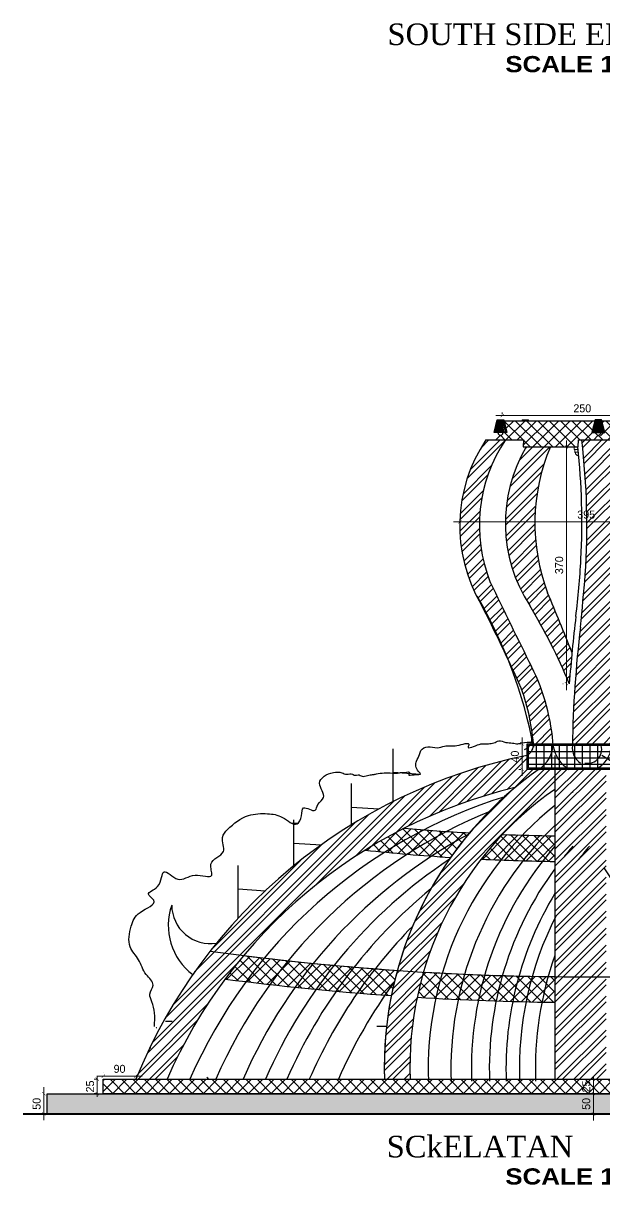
# Model space of a CAD drawing. Header units: inches. Extents: x -291016 to -124071, y 25078 to 137196.
# Drawn here: x -207333 to -206424, y 39967 to 41781 of the extents above; entities that cross this region are included whole.
import ezdxf

# ---------------------------------------------------------------- set-up
doc = ezdxf.new("R2010")
doc.units = ezdxf.units.IN
doc.header["$MEASUREMENT"] = 0
doc.layers.add('DIMANTION', color=8, linetype='Continuous', lineweight=9)
doc.layers.add('text', color=7, linetype='Continuous', lineweight=35)
doc.layers.add('Interior - Lamp', color=7, linetype='Continuous')
doc.layers.add('Interior - Lamp_Pen_No__77', color=7, linetype='Continuous', lineweight=20, true_color=0xffeb28)
doc.styles.add('STYLE1', font='arial.ttf', dxfattribs={"height": 0.3})
doc.dimstyles.new('50PEA1', dxfattribs={"dimscale": 0, "dimtxt": 12.5, "dimasz": 5, "dimexe": 5, "dimexo": 10, "dimgap": 5, "dimtad": 1, "dimdec": 0, "dimdsep": 46, "dimtxsty": 'Standard', "dimblk1": 'ARCHTICK', "dimblk2": 'ARCHTICK', "dimsah": 1, "dimcen": 2.5, "dimdle": 10, "dimclrd": 8, "dimclre": 8, "dimclrt": 7, "dimadec": 0, "dimazin": 0, "dimtfac": 1, "dimtdec": 0, "dimtix": 1, "dimtmove": 2, "dimatfit": 3, "dimldrblk": 'ARCHTICK', "dimfxl": 1, "dimtolj": 1, "dimtzin": 0, "dimlwd": 13, "dimlwe": 13, "dimarcsym": 0})
doc.dimstyles.get("Standard").update_dxf_attribs({"dimtxt": 0.18, "dimasz": 0.18, "dimexe": 0.18, "dimexo": 0.0625, "dimgap": 0.09, "dimtad": 0, "dimtih": 1, "dimtoh": 1, "dimdec": 4, "dimzin": 0, "dimdsep": 46, "dimtxsty": 'Standard', "dimcen": 0.09, "dimadec": 0, "dimazin": 0, "dimtfac": 1, "dimtdec": 4, "dimtofl": 0, "dimtmove": 0, "dimatfit": 3, "dimfxl": 1, "dimtolj": 1, "dimtzin": 0, "dimarcsym": 0})
pattern_1 = [(45, (-212619.453, -938.161), (-8.8388348, 8.8388348), []), (135, (-212619.453, -938.161), (-8.8388348, -8.8388348), [])]
pattern_2 = [(45, (-212619.453, -938.161), (-13.258252, 13.258252), []), (45, (-212610.614, -938.161), (-13.258252, 13.258252), [])]

# ---------------------------------------------------------------- blocks, each defined once
blk = doc.blocks.new('Section Elem_145')
at = {"layer": 'Interior - Lamp_Pen_No__77', "linetype": 'Continuous'}
for p, q in [((9048, 10442), (9098, 10642)), ((9052, 10442), (9100, 10642)), ((9062, 10442), (9105, 10642)), ((9077, 10442), (9112, 10642)), ((9077, 10442), (9113, 10642)), ((9093, 10442), (9121, 10642)), ((9098, 10642), (9100, 10642)), ((9098, 10442), (9123, 10642)), ((9100, 10642), (9105, 10642)), ((9105, 10642), (9112, 10642)), ((9112, 10642), (9113, 10642)), ((9113, 10642), (9121, 10642)), ((9114, 10442), (9131, 10642)), ((9121, 10642), (9123, 10642)), ((9122, 10442), (9135, 10642)), ((9123, 10642), (9131, 10642)), ((9131, 10642), (9135, 10642)), ((9135, 10642), (9142, 10642)), ((9136, 10442), (9142, 10642)), ((9142, 10642), (9148, 10642)), ((9148, 10642), (9154, 10642)), ((9148, 10442), (9148, 10642)), ((9154, 10642), (9161, 10642)), ((9160, 10442), (9154, 10642)), ((9161, 10642), (9165, 10642)), ((9174, 10442), (9161, 10642)), ((9165, 10642), (9173, 10642)), ((9183, 10442), (9165, 10642)), ((9173, 10642), (9176, 10642)), ((9198, 10442), (9173, 10642)), ((9176, 10642), (9184, 10642)), ((9203, 10442), (9176, 10642)), ((9184, 10642), (9184, 10642)), ((9184, 10642), (9191, 10642)), ((9219, 10442), (9184, 10642)), ((9220, 10442), (9184, 10642)), ((9191, 10642), (9196, 10642)), ((9235, 10442), (9191, 10642)), ((9196, 10642), (9198, 10642)), ((9245, 10442), (9196, 10642)), ((9248, 10442), (9198, 10642)), ((9048, 10442), (9052, 10442)), ((9052, 10442), (9062, 10442)), ((9062, 10442), (9077, 10442)), ((9077, 10442), (9077, 10442)), ((9077, 10442), (9093, 10442)), ((9078, 10326), (9143, 10396)), ((9093, 10442), (9098, 10442)), ((9098, 10442), (9114, 10442)), ((9110, 10432), (9108, 10442)), ((9114, 10422), (9110, 10432)), ((9114, 10442), (9122, 10442)), ((9120, 10414), (9114, 10422)), ((9128, 10407), (9120, 10414)), ((9122, 10442), (9136, 10442)), ((9138, 10403), (9128, 10407)), ((9136, 10442), (9148, 10442)), ((9143, 10403), (9138, 10403)), ((9143, 10396), (9143, 10403)), ((9143, 10396), (9143, 10396)), ((9143, 10396), (9144, 10396)), ((9144, 10396), (9145, 10396)), ((9145, 10396), (9146, 10396)), ((9146, 10396), (9147, 10396)), ((9147, 10396), (9148, 10396)), ((9148, 10442), (9160, 10442)), ((9148, 10396), (9149, 10396)), ((9149, 10396), (9151, 10396)), ((9151, 10396), (9152, 10396)), ((9152, 10396), (9152, 10396)), ((9152, 10396), (9153, 10396)), ((9153, 10403), (9159, 10403)), ((9153, 10396), (9153, 10403)), ((9153, 10396), (9153, 10396)), ((9218, 10326), (9153, 10396)), ((9159, 10403), (9168, 10407)), ((9160, 10442), (9174, 10442)), ((9168, 10407), (9176, 10414)), ((9174, 10442), (9183, 10442)), ((9176, 10414), (9183, 10422)), ((9183, 10442), (9198, 10442)), ((9183, 10422), (9187, 10432)), ((9187, 10432), (9188, 10442)), ((9198, 10442), (9203, 10442)), ((9203, 10442), (9219, 10442)), ((9219, 10442), (9220, 10442)), ((9220, 10442), (9235, 10442)), ((9235, 10442), (9245, 10442)), ((9245, 10442), (9248, 10442)), ((9078, 10326), (9081, 10326)), ((9081, 10326), (9088, 10326)), ((9088, 10326), (9099, 10326)), ((9099, 10326), (9113, 10326)), ((9113, 10326), (9130, 10326)), ((9130, 10326), (9148, 10326)), ((9148, 10326), (9166, 10326)), ((9166, 10326), (9183, 10326)), ((9183, 10326), (9183, 10326))]:
    blk.add_line(p, q, dxfattribs=at)
blk = doc.blocks.new('Section Elem_146')
at = {"layer": 'Interior - Lamp_Pen_No__77', "linetype": 'Continuous'}
for p, q in [((9483, 10627), (9486, 10642)), ((9485, 10627), (9488, 10642)), ((9486, 10642), (9488, 10642)), ((9488, 10642), (9493, 10642)), ((9490, 10627), (9493, 10642)), ((9493, 10642), (9501, 10642)), ((9498, 10627), (9501, 10642)), ((9498, 10627), (9501, 10642)), ((9501, 10642), (9501, 10642)), ((9501, 10642), (9509, 10642)), ((9507, 10627), (9509, 10642)), ((9509, 10642), (9511, 10642)), ((9510, 10627), (9511, 10642)), ((9511, 10642), (9519, 10642)), ((9518, 10627), (9519, 10642)), ((9519, 10642), (9523, 10642)), ((9523, 10642), (9531, 10642)), ((9523, 10627), (9523, 10642)), ((9530, 10627), (9531, 10642)), ((9531, 10642), (9536, 10642)), ((9536, 10642), (9542, 10642)), ((9536, 10627), (9536, 10642)), ((9542, 10642), (9549, 10642)), ((9543, 10627), (9542, 10642)), ((9549, 10642), (9554, 10642)), ((9550, 10627), (9549, 10642)), ((9554, 10642), (9561, 10642)), ((9555, 10627), (9554, 10642)), ((9561, 10642), (9564, 10642)), ((9563, 10627), (9561, 10642)), ((9564, 10642), (9572, 10642)), ((9566, 10627), (9564, 10642)), ((9572, 10642), (9572, 10642)), ((9572, 10642), (9580, 10642)), ((9574, 10627), (9572, 10642)), ((9575, 10627), (9572, 10642)), ((9580, 10642), (9585, 10642)), ((9583, 10627), (9580, 10642)), ((9585, 10642), (9586, 10642)), ((9588, 10627), (9585, 10642)), ((9590, 10627), (9586, 10642))]:
    blk.add_line(p, q, dxfattribs=at)
blk = doc.blocks.new('Section Elem_147')
at = {"layer": 'Interior - Lamp_Pen_No__77', "linetype": 'Continuous'}
for p, q in [((10577, 10442), (10627, 10642)), ((10580, 10442), (10629, 10642)), ((10590, 10442), (10634, 10642)), ((10605, 10442), (10641, 10642)), ((10606, 10442), (10641, 10642)), ((10622, 10442), (10649, 10642)), ((10627, 10642), (10629, 10642)), ((10627, 10442), (10652, 10642)), ((10629, 10642), (10634, 10642)), ((10634, 10642), (10641, 10642)), ((10641, 10642), (10641, 10642)), ((10641, 10642), (10649, 10642)), ((10642, 10442), (10660, 10642)), ((10649, 10642), (10652, 10642)), ((10651, 10442), (10664, 10642)), ((10652, 10642), (10660, 10642)), ((10660, 10642), (10664, 10642)), ((10664, 10642), (10671, 10642)), ((10665, 10442), (10671, 10642)), ((10671, 10642), (10677, 10642)), ((10677, 10642), (10683, 10642)), ((10677, 10442), (10677, 10642)), ((10683, 10642), (10690, 10642)), ((10689, 10442), (10683, 10642)), ((10690, 10642), (10694, 10642)), ((10703, 10442), (10690, 10642)), ((10694, 10642), (10702, 10642)), ((10711, 10442), (10694, 10642)), ((10702, 10642), (10704, 10642)), ((10727, 10442), (10702, 10642)), ((10704, 10642), (10712, 10642)), ((10732, 10442), (10704, 10642)), ((10712, 10642), (10713, 10642)), ((10748, 10442), (10712, 10642)), ((10713, 10642), (10720, 10642)), ((10748, 10442), (10713, 10642)), ((10720, 10642), (10725, 10642)), ((10763, 10442), (10720, 10642)), ((10725, 10642), (10727, 10642)), ((10773, 10442), (10725, 10642)), ((10777, 10442), (10727, 10642)), ((10577, 10442), (10580, 10442)), ((10580, 10442), (10590, 10442)), ((10590, 10442), (10605, 10442)), ((10605, 10442), (10606, 10442)), ((10606, 10442), (10622, 10442)), ((10607, 10326), (10672, 10396)), ((10622, 10442), (10627, 10442)), ((10627, 10442), (10642, 10442)), ((10638, 10432), (10637, 10442)), ((10642, 10422), (10638, 10432)), ((10642, 10442), (10651, 10442)), ((10649, 10414), (10642, 10422)), ((10657, 10407), (10649, 10414)), ((10651, 10442), (10665, 10442)), ((10666, 10403), (10657, 10407)), ((10665, 10442), (10677, 10442)), ((10672, 10403), (10666, 10403)), ((10672, 10396), (10672, 10403)), ((10672, 10396), (10672, 10396)), ((10672, 10396), (10673, 10396)), ((10673, 10396), (10673, 10396)), ((10673, 10396), (10674, 10396)), ((10674, 10396), (10676, 10396)), ((10676, 10396), (10677, 10396)), ((10677, 10442), (10689, 10442)), ((10677, 10396), (10678, 10396)), ((10678, 10396), (10679, 10396)), ((10679, 10396), (10680, 10396)), ((10680, 10396), (10681, 10396)), ((10681, 10396), (10682, 10396)), ((10682, 10403), (10687, 10403)), ((10682, 10396), (10682, 10403)), ((10682, 10396), (10682, 10396)), ((10747, 10326), (10682, 10396)), ((10687, 10403), (10697, 10407)), ((10689, 10442), (10703, 10442)), ((10697, 10407), (10705, 10414)), ((10703, 10442), (10711, 10442)), ((10705, 10414), (10711, 10422)), ((10711, 10442), (10727, 10442)), ((10711, 10422), (10715, 10432)), ((10715, 10432), (10717, 10442)), ((10727, 10442), (10732, 10442)), ((10732, 10442), (10748, 10442)), ((10748, 10442), (10748, 10442)), ((10748, 10442), (10763, 10442)), ((10763, 10442), (10773, 10442)), ((10773, 10442), (10777, 10442)), ((10616, 10326), (10627, 10326)), ((10627, 10326), (10642, 10326)), ((10642, 10326), (10659, 10326)), ((10659, 10326), (10677, 10326)), ((10677, 10326), (10695, 10326)), ((10695, 10326), (10712, 10326)), ((10712, 10326), (10726, 10326)), ((10726, 10326), (10737, 10326)), ((10737, 10326), (10744, 10326)), ((10744, 10326), (10745, 10326))]:
    blk.add_line(p, q, dxfattribs=at)
blk = doc.blocks.new('Section Elem_150')
at = {"layer": 'Interior - Lamp_Pen_No__77', "linetype": 'Continuous'}
for p, q in [((10298, 10219), (10298, 10178)), ((10298, 10178), (10301, 10178)), ((10301, 10178), (10310, 10178)), ((10308, 10178), (10308, 10138)), ((10310, 10178), (10324, 10178)), ((10324, 10178), (10342, 10178)), ((10342, 10178), (10359, 10178)), ((10308, 10138), (10311, 10138)), ((10310, 10133), (10310, 10138)), ((10310, 10133), (10310, 10133)), ((10310, 10133), (10310, 10133)), ((10310, 10133), (10311, 10133)), ((10311, 10138), (10319, 10138)), ((10311, 10133), (10311, 10133)), ((10311, 10133), (10312, 10133)), ((10312, 10133), (10313, 10133)), ((10313, 10133), (10314, 10133)), ((10314, 10133), (10315, 10133)), ((10315, 10133), (10316, 10133)), ((10316, 10133), (10317, 10133)), ((10317, 10133), (10318, 10133)), ((10318, 10133), (10318, 10133)), ((10318, 10133), (10319, 10133)), ((10319, 10138), (10332, 10138)), ((10319, 10133), (10319, 10133)), ((10319, 10133), (10320, 10133)), ((10320, 10133), (10320, 10138)), ((10320, 10133), (10320, 10133)), ((10322, 10131), (10321, 10125)), ((10321, 10125), (10322, 10118)), ((10323, 10138), (10322, 10131)), ((10322, 10118), (10323, 10111)), ((10323, 10111), (10327, 10105)), ((10327, 10105), (10331, 10099)), ((10331, 10099), (10344, 10086)), ((10332, 10138), (10349, 10138)), ((10344, 10086), (10358, 10077)), ((10349, 10138), (10363, 10138)), ((10358, 10077), (10370, 10073))]:
    blk.add_line(p, q, dxfattribs=at)
blk = doc.blocks.new('_ArchTick')
at = {"color": 0, "const_width": 0.15}
blk.add_lwpolyline([(-0.5, -0.5), (0.5, 0.5)], dxfattribs=at)
blk = doc.blocks.new('*D623')
at = {"color": 8, "lineweight": 13, "transparency": 16777216}
for p, q in [((-206323.8, 41168.1), (-206594.1, 41168.1)), ((-206584.1, 41170.1), (-206584.1, 41173.1)), ((-206333.8, 41170), (-206333.8, 41173.1))]:
    blk.add_line(p, q, dxfattribs=at)
at = {"layer": 'Defpoints', "color": 0, "transparency": 16777216}
for p in [(-206584.1, 41168.1), (-206584.1, 41160.1), (-206333.8, 41160)]:
    blk.add_point(p, dxfattribs=at)
at = {"color": 8, "lineweight": 13, "transparency": 16777216, "xscale": 5, "yscale": 5, "zscale": 5, "rotation": 180}
blk.add_blockref('_ArchTick', (-206584.1, 41168.1), dxfattribs=at)
at = {"color": 8, "lineweight": 13, "transparency": 16777216, "xscale": 5, "yscale": 5, "zscale": 5}
blk.add_blockref('_ArchTick', (-206333.8, 41168.1), dxfattribs=at)
at = {"color": 7, "transparency": 16777216, "insert": (-206458.9, 41179.3), "char_height": 12.5, "attachment_point": 5}
blk.add_mtext('\\A1;250', dxfattribs=at)
blk = doc.blocks.new('*D406')
at = {"color": 8, "lineweight": 13, "transparency": 16777216}
for p, q in [((-206245.5, 41002), (-206660.2, 41002)), ((-206650.2, 40996.8), (-206650.2, 40997)), ((-206255.5, 40996.8), (-206255.5, 40997))]:
    blk.add_line(p, q, dxfattribs=at)
at = {"layer": 'Defpoints', "color": 0, "transparency": 16777216}
for p in [(-206650.2, 41006.8), (-206255.5, 41006.8), (-206650.2, 41002)]:
    blk.add_point(p, dxfattribs=at)
at = {"color": 8, "lineweight": 13, "transparency": 16777216, "xscale": 5, "yscale": 5, "zscale": 5, "rotation": 180}
blk.add_blockref('_ArchTick', (-206650.2, 41002), dxfattribs=at)
at = {"color": 8, "lineweight": 13, "transparency": 16777216, "xscale": 5, "yscale": 5, "zscale": 5}
blk.add_blockref('_ArchTick', (-206255.5, 41002), dxfattribs=at)
at = {"color": 7, "transparency": 16777216, "insert": (-206452.8, 41013.3), "char_height": 12.5, "attachment_point": 5}
blk.add_mtext('\\A1;395', dxfattribs=at)
blk = doc.blocks.new('*D407')
at = {"color": 8, "lineweight": 13, "transparency": 16777216}
for p, q in [((-206483.8, 41129.2), (-206483.8, 40739.3)), ((-206475.5, 41119.2), (-206478.8, 41119.2)), ((-206489.2, 40749.3), (-206488.8, 40749.3))]:
    blk.add_line(p, q, dxfattribs=at)
at = {"layer": 'Defpoints', "color": 0, "transparency": 16777216}
for p in [(-206485.5, 41119.2), (-206483.8, 40749.3), (-206479.2, 40749.3)]:
    blk.add_point(p, dxfattribs=at)
at = {"color": 8, "lineweight": 13, "transparency": 16777216, "xscale": 5, "yscale": 5, "zscale": 5}
for p, rotation in [((-206483.8, 41119.2), 90), ((-206483.8, 40749.3), 270)]:
    blk.add_blockref('_ArchTick', p, dxfattribs=dict(at, rotation=rotation))
at = {"color": 7, "transparency": 16777216, "insert": (-206495, 40934.3), "char_height": 12.5, "attachment_point": 5, "rotation": 90}
blk.add_mtext('\\A1;370', dxfattribs=at)
blk = doc.blocks.new('*D627')
at = {"color": 8, "lineweight": 13, "transparency": 16777216}
for p, q in [((-207300.3, 40067.3), (-207300.3, 40118.9)), ((-207305.3, 40108.9), (-207305.3, 40108.9)), ((-207305.3, 40077.3), (-207305.3, 40077.3))]:
    blk.add_line(p, q, dxfattribs=at)
at = {"layer": 'Defpoints', "color": 0, "transparency": 16777216}
for p in [(-207300.3, 40108.9), (-207295.3, 40108.9), (-207295.3, 40077.3)]:
    blk.add_point(p, dxfattribs=at)
at = {"color": 8, "lineweight": 13, "transparency": 16777216, "xscale": 5, "yscale": 5, "zscale": 5}
for p, rotation in [((-207300.3, 40108.9), 90), ((-207300.3, 40077.3), 270)]:
    blk.add_blockref('_ArchTick', p, dxfattribs=dict(at, rotation=rotation))
at = {"color": 7, "transparency": 16777216, "insert": (-207311.5, 40093.1), "char_height": 12.5, "attachment_point": 5, "rotation": 90}
blk.add_mtext('\\A1;50', dxfattribs=at)
blk = doc.blocks.new('*D628')
at = {"color": 8, "lineweight": 13, "transparency": 16777216}
for p, q in [((-207216.8, 40131.4), (-207216.8, 40136.4)), ((-207217.4, 40131.4), (-207221.8, 40131.4)), ((-207216.8, 40108.9), (-207216.8, 40131.4)), ((-207217.4, 40108.9), (-207221.8, 40108.9)), ((-207216.8, 40108.9), (-207216.8, 40103.9))]:
    blk.add_line(p, q, dxfattribs=at)
at = {"layer": 'Defpoints', "color": 0, "transparency": 16777216}
for p in [(-207216.8, 40131.4), (-207207.4, 40131.4), (-207207.4, 40108.9)]:
    blk.add_point(p, dxfattribs=at)
at = {"color": 8, "lineweight": 13, "transparency": 16777216, "xscale": 5, "yscale": 5, "zscale": 5}
for p, rotation in [((-207216.8, 40131.4), 270), ((-207216.8, 40108.9), 90)]:
    blk.add_blockref('_ArchTick', p, dxfattribs=dict(at, rotation=rotation))
at = {"color": 7, "transparency": 16777216, "insert": (-207228, 40120.1), "char_height": 12.5, "attachment_point": 5, "rotation": 90}
blk.add_mtext('\\A1;25', dxfattribs=at)
blk = doc.blocks.new('*D629')
at = {"color": 8, "lineweight": 13, "transparency": 16777216}
for p, q in [((-206441.5, 40131.4), (-206441.5, 40136.4)), ((-206451.5, 40131.4), (-206446.5, 40131.4)), ((-206441.5, 40131.4), (-206441.5, 40108.9)), ((-206451.5, 40108.9), (-206446.5, 40108.9)), ((-206441.5, 40108.9), (-206441.5, 40103.9))]:
    blk.add_line(p, q, dxfattribs=at)
at = {"layer": 'Defpoints', "color": 0, "transparency": 16777216}
for p in [(-206441.5, 40131.4), (-206441.5, 40108.9), (-206441.5, 40108.9)]:
    blk.add_point(p, dxfattribs=at)
at = {"color": 8, "lineweight": 13, "transparency": 16777216, "xscale": 5, "yscale": 5, "zscale": 5}
for p, rotation in [((-206441.5, 40131.4), 270), ((-206441.5, 40108.9), 90)]:
    blk.add_blockref('_ArchTick', p, dxfattribs=dict(at, rotation=rotation))
at = {"color": 7, "transparency": 16777216, "insert": (-206452.7, 40120.1), "char_height": 12.5, "attachment_point": 5, "rotation": 90}
blk.add_mtext('\\A1;25', dxfattribs=at)
blk = doc.blocks.new('*D630')
at = {"color": 8, "lineweight": 13, "transparency": 16777216}
for p, q in [((-206441.5, 40118.9), (-206441.5, 40067)), ((-206451.5, 40108.9), (-206446.5, 40108.9)), ((-206451.5, 40077), (-206446.5, 40077))]:
    blk.add_line(p, q, dxfattribs=at)
at = {"layer": 'Defpoints', "color": 0, "transparency": 16777216}
for p in [(-206441.5, 40108.9), (-206441.5, 40077), (-206441.5, 40077)]:
    blk.add_point(p, dxfattribs=at)
at = {"color": 8, "lineweight": 13, "transparency": 16777216, "xscale": 5, "yscale": 5, "zscale": 5}
for p, rotation in [((-206441.5, 40108.9), 90), ((-206441.5, 40077), 270)]:
    blk.add_blockref('_ArchTick', p, dxfattribs=dict(at, rotation=rotation))
at = {"color": 7, "transparency": 16777216, "insert": (-206452.7, 40092.9), "char_height": 12.5, "attachment_point": 5, "rotation": 90}
blk.add_mtext('\\A1;50', dxfattribs=at)
blk = doc.blocks.new('*D631')
at = {"color": 8, "lineweight": 13, "transparency": 16777216}
for p, q in [((-206553, 40665.4), (-206553, 40605.4)), ((-206555, 40655.4), (-206558, 40655.4)), ((-206555, 40615.4), (-206558, 40615.4))]:
    blk.add_line(p, q, dxfattribs=at)
at = {"layer": 'Defpoints', "color": 0, "transparency": 16777216}
for p in [(-206545, 40655.4), (-206553, 40615.4), (-206545, 40615.4)]:
    blk.add_point(p, dxfattribs=at)
at = {"color": 8, "lineweight": 13, "transparency": 16777216, "xscale": 5, "yscale": 5, "zscale": 5}
for p, rotation in [((-206553, 40655.4), 90), ((-206553, 40615.4), 270)]:
    blk.add_blockref('_ArchTick', p, dxfattribs=dict(at, rotation=rotation))
at = {"color": 7, "transparency": 16777216, "insert": (-206564.2, 40635.4), "char_height": 12.5, "attachment_point": 5, "rotation": 90}
blk.add_mtext('\\A1;40', dxfattribs=at)
blk = doc.blocks.new('*D645')
at = {"color": 8, "lineweight": 13, "transparency": 16777216}
for p, q in [((-207217.4, 40136.3), (-207146.6, 40136.3)), ((-207207.4, 40141.4), (-207207.4, 40141.3)), ((-207156.6, 40141.4), (-207156.6, 40141.3))]:
    blk.add_line(p, q, dxfattribs=at)
at = {"layer": 'Defpoints', "color": 0, "transparency": 16777216}
for p in [(-207156.6, 40136.3), (-207207.4, 40131.4), (-207156.6, 40131.4)]:
    blk.add_point(p, dxfattribs=at)
at = {"color": 8, "lineweight": 13, "transparency": 16777216, "xscale": 5, "yscale": 5, "zscale": 5, "rotation": 180}
blk.add_blockref('_ArchTick', (-207207.4, 40136.3), dxfattribs=at)
at = {"color": 8, "lineweight": 13, "transparency": 16777216, "xscale": 5, "yscale": 5, "zscale": 5}
blk.add_blockref('_ArchTick', (-207156.6, 40136.3), dxfattribs=at)
at = {"color": 7, "transparency": 16777216, "insert": (-207182, 40147.6), "char_height": 12.5, "attachment_point": 5}
blk.add_mtext('\\A1;90', dxfattribs=at)

msp = doc.modelspace()

# ---------------------------------------------------------------- hatches: boundary and pattern name
h = msp.add_hatch()
h.set_pattern_fill('ANSI37', color=3, scale=100, style=0)
h.set_pattern_definition(pattern_1)
h.paths.add_polyline_path([(-206439.2467, 41160.047), (-206581.368, 41160.047), (-206576.7414, 41141.5406), (-206577.0821, 41141.5406), (-206582.7414, 41141.5406, -0.26794919), (-206584.6789, 41138.1245), (-206584.7414, 41138.0765), (-206584.8325, 41138.0388, -0.046926111), (-206585.5121, 41137.7573), (-206585.7061, 41137.6769), (-206586.0708, 41137.6289, -0.010952402), (-206586.2414, 41137.6065), (-206586.2414, 41137.6065), (-206586.2414, 41136.9563), (-206579.7163, 41129.9293), (-206550.9953, 41129.9293), (-206551.3921, 41119.2169), (-206465.2193, 41119.2169), (-206465.0553, 41130.0098), (-206440.8511, 41129.9802), (-206434.3733, 41136.9563), (-206434.3733, 41137.6064, -0.002051519), (-206434.4059, 41137.6107), (-206434.9086, 41137.6769), (-206435.3344, 41137.8533, -0.008607572), (-206435.4619, 41137.9061), (-206435.8733, 41138.0765), (-206436.1588, 41138.2956, -0.022577308), (-206436.4459, 41138.5159), (-206436.7017, 41138.7122), (-206436.8621, 41138.9213, -0.035827439), (-206437.2115, 41139.3765), (-206437.3374, 41139.5406), (-206437.4027, 41139.6984, -0.048418783), (-206437.6992, 41140.4142), (-206437.737, 41140.5053), (-206437.7478, 41140.5872, -0.06017741), (-206437.8733, 41141.5406), (-206438.8733, 41141.5406), (-206443.8733, 41141.5406)])
h = msp.add_hatch()
h.set_pattern_fill('ANSI37', color=3, scale=100, style=0)
h.set_pattern_definition(pattern_1)
h.paths.add_polyline_path([(-206334.4533, 41159.3386), (-206427.7572, 41159.3978), (-206422.4533, 41141.8386), (-206429.4533, 41139.8386), (-206430.4533, 41136.8386), (-206425.9538, 41129.9619), (-206399.4533, 41131.3386), (-206395.4533, 41120.3386), (-206346.4533, 41120.3386), (-206346.4533, 41130.8386), (-206334.4533, 41130.8386)])
h.paths.add_polyline_path([(-206339.9358, 41150.6412), (-206312.8524, 41150.6412), (-206312.8524, 41131.8912), (-206339.9358, 41131.8912)], flags=9)
h = msp.add_hatch()
h.set_pattern_fill('ANSI32', color=4, scale=50, style=0)
h.set_pattern_definition(pattern_2)
h.paths.add_polyline_path([(-206578.9114, 41129.9293), (-206609.6665, 41129.9293, 0.287129198), (-206617.3659, 40873.9397, -0.012127579), (-206554.2059, 40742.1708, -0.065864804), (-206535.2517, 40655.4469), (-206504.4743, 40655.4469, 0.096574816), (-206538.1968, 40775.941, -0.003862833), (-206602.7067, 40907.6836, -0.248616372)])
h = msp.add_hatch()
h.set_pattern_fill('ANSI32', color=4, scale=50, style=0)
h.set_pattern_definition(pattern_2)
h.paths.add_polyline_path([(-206508.7683, 41119.2169), (-206546.3381, 41119.2169, 0.285523402), (-206541.12, 40871.6222, -0.036729169), (-206479.2058, 40749.2476, -0.004286943), (-206474.9437, 40798.2547, 0.003997665), (-206513.1409, 40891.2914, -0.192668017)])
h = msp.add_hatch()
h.set_pattern_fill('ANSI32', color=4, scale=50, style=0)
h.set_pattern_definition(pattern_2)
h.paths.add_polyline_path([(-206399.2504, 41129.9293), (-206426.8796, 41129.9631), (-206426.8482, 41129.9293), (-206426.8798, 41129.9631), (-206459.7665, 41130.0033, -0.046753725), (-206454.2694, 40919.3116, -0.004225336), (-206461.735, 40837.8093, 0.025478271), (-206474.3016, 40655.4469), (-206413.534, 40655.4469, -0.01913597), (-206396.9801, 40881.8853, 0.054729391)])
h = msp.add_hatch()
h.set_pattern_fill('ANSI32', color=4, scale=50, style=0)
h.set_pattern_definition(pattern_2)
h.paths.add_polyline_path([(-206564.0612, 40586.9678, -0.020609213), (-206526.9065, 40615.4469), (-206544.9769, 40615.4469), (-206544.9769, 40637.2505, 0.250022353), (-207155.3232, 40134.4906, -0.00451663), (-207155.2491, 40134.5885, 0.00451663), (-207155.3232, 40134.4906, 0.000994878), (-207156.5935, 40131.3981), (-207107.7527, 40131.3981, -0.235385346)])
h = msp.add_hatch()
h.set_pattern_fill('ANSI32', color=4, scale=50, style=0)
h.set_pattern_definition(pattern_2)
h.paths.add_polyline_path([(-206501.7532, 40584.2267), (-206501.7532, 40615.4469), (-206526.9065, 40615.4469, 0.253212925), (-206767.9533, 40131.3981), (-206727.9285, 40131.3981, -0.25521905)])
h = msp.add_hatch()
h.set_pattern_fill('ANSI32', color=4, scale=50, style=0)
h.set_pattern_definition(pattern_2)
h.paths.add_polyline_path([(-206421.7532, 40615.4469), (-206501.7532, 40615.4469), (-206501.7532, 40131.3981), (-206421.7532, 40131.3981)])
h = msp.add_hatch()
h.set_pattern_fill('ANSI37', color=3, scale=100, style=0)
h.set_pattern_definition(pattern_1)
h.paths.add_polyline_path([(-206635.0822, 40516.2106, -0.008109923), (-206737.1846, 40523.5187, 0.022019076), (-206798.2209, 40489.2543, 0.010492577), (-206664.5923, 40477.8984, -0.021290431)])
h = msp.add_hatch()
h.set_pattern_fill('ANSI37', color=3, scale=100, style=0)
h.set_pattern_definition(pattern_1)
h.paths.add_polyline_path([(-206501.7532, 40511.6629, -0.00649128), (-206583.6606, 40513.788, 0.024095648), (-206616.8165, 40475.2054, 0.009006389), (-206501.7532, 40471.6596)])
h = msp.add_hatch()
h.set_pattern_fill('ANSI37', color=3, scale=100, style=0)
h.set_pattern_definition(pattern_1)
h.paths.add_polyline_path([(-206747.9024, 40301.4899, -0.013837443), (-206988.1495, 40324.5758, 0.014685432), (-207017.0873, 40287.9273, 0.014834564), (-206757.2625, 40262.0406, -0.017847345)])
h = msp.add_hatch()
h.set_pattern_fill('ANSI37', color=3, scale=100, style=0)
h.set_pattern_definition(pattern_1)
h.paths.add_polyline_path([(-206501.7532, 40291.6685, -0.011777454), (-206707.0601, 40298.8957, 0.019275785), (-206716.9686, 40259.4158, 0.012234144), (-206501.7532, 40251.6658)])
h = msp.add_hatch()
h.set_pattern_fill('ANSI37', color=3, scale=100, style=0)
h.set_pattern_definition(pattern_1)
h.paths.add_polyline_path([(-205679.7417, 40131.3981), (-207207.4077, 40131.3981), (-207207.4077, 40108.8761), (-205679.706, 40108.8761)])
h.paths.add_polyline_path([(-206462.0783, 40106.5955), (-206462.0783, 40133.6788), (-206443.3283, 40133.6788), (-206443.3283, 40106.5955)], flags=9)
h = msp.add_hatch()
h.set_pattern_fill('AR-HBONE', color=256, scale=2.5, style=0)
h.set_pattern_definition([(45, (-207501.558, 40097.339), (1e-15, 14.142136), [30, -10]), (135, (-207494.487, 40104.41), (1e-15, 14.142136), [30, -10])])
h.paths.add_polyline_path([(-205594.8632, 40108.8761), (-207295.337, 40108.8761), (-207295.337, 40077.3386), (-205595.1175, 40077.3386)])

# ---------------------------------------------------------------- linework, layer by layer
for p, q in [((-206596.7414, 41141.5406), (-206591.7414, 41161.5406)), ((-206591.7414, 41161.5406), (-206581.7414, 41161.5406)), ((-206581.7414, 41161.5406), (-206576.7414, 41141.5406)), ((-206581.368, 41160.047), (-206334.2081, 41160.047)), ((-206438.8733, 41161.5406), (-206443.8733, 41141.5406)), ((-206428.8733, 41161.5406), (-206438.8733, 41161.5406)), ((-206423.8733, 41141.5406), (-206428.8733, 41161.5406)), ((-206576.7414, 41141.5406), (-206596.7414, 41141.5406)), ((-206593.7414, 41129.9563), (-206587.2414, 41136.9563)), ((-206587.2414, 41136.9563), (-206586.2414, 41136.9563)), ((-206586.2414, 41136.9563), (-206579.7558, 41129.9718)), ((-206443.8733, 41141.5406), (-206423.8733, 41141.5406)), ((-206440.8646, 41129.9657), (-206434.3733, 41136.9563)), ((-206434.3733, 41137.6064), (-206434.3733, 41136.9563)), ((-206434.3733, 41136.9563), (-206433.4153, 41136.9563)), ((-206434.3733, 41136.9563), (-206433.3733, 41136.9563)), ((-206433.4153, 41136.9563), (-206426.8482, 41129.9293)), ((-206433.3733, 41136.9563), (-206433.378, 41137.6058)), ((-206609.6665, 41129.9293), (-206550.9953, 41129.9293)), ((-206550.9953, 41129.9293), (-206551.3921, 41119.2169)), ((-206551.3921, 41119.2169), (-206465.2193, 41119.2169)), ((-206465.2193, 41119.2169), (-206465.0553, 41130.0098)), ((-206465.0553, 41130.0098), (-206399.2504, 41129.9293)), ((-207099.9516, 40221.4862), (-207110.1262, 40221.4862)), ((-206763.9718, 40213.5406), (-206779.8154, 40213.5406)), ((-207133.6735, 40179.5762), (-207133.6735, 40182.4122))]:
    msp.add_line(p, q)
at = {"color": 3}
for p, q in [((-206754.5177, 40564.8784), (-206754.5177, 40647.4142)), ((-206544.9769, 40655.4469), (-206544.9769, 40615.4469)), ((-206542.9769, 40643.4469), (-206372.6465, 40643.4469)), ((-206530.9769, 40653.4469), (-206530.9769, 40617.4469)), ((-206518.9769, 40653.4469), (-206518.9769, 40617.4469)), ((-206506.9769, 40653.4469), (-206506.9769, 40617.4469)), ((-206494.9769, 40653.4469), (-206494.9769, 40617.4469)), ((-206482.9769, 40653.4469), (-206482.9769, 40617.4469)), ((-206470.9769, 40653.4469), (-206470.9769, 40617.4469)), ((-206458.9769, 40653.4469), (-206458.9769, 40617.4469)), ((-206446.9769, 40653.4469), (-206446.9769, 40617.4469)), ((-206434.9769, 40653.4469), (-206434.9769, 40617.4469)), ((-206543.4508, 40633.4469), (-206373.1204, 40633.4469)), ((-206542.9769, 40623.4469), (-206372.6465, 40623.4469)), ((-206501.7532, 40637.25), (-206501.7532, 40131.3981)), ((-206754.5177, 40610.9142), (-206711.7995, 40608.0306)), ((-206819.305, 40529.1247), (-206819.305, 40593.11)), ((-206819.305, 40556.61), (-206776.5868, 40553.7264)), ((-206909.9082, 40464.7057), (-206909.9082, 40536.7182)), ((-206913.1619, 40531.3981), (-206902.8535, 40531.3981)), ((-206909.9082, 40500.2182), (-206867.19, 40497.3346)), ((-206996.8713, 40382.8027), (-206996.8713, 40465.3386)), ((-206996.8713, 40428.8386), (-206954.1531, 40425.955)), ((-207207.4077, 40131.3981), (-205679.7417, 40131.3981))]:
    msp.add_line(p, q, dxfattribs=at)
for points in [[(-206587.2369, 41137.6059), (-206586.2414, 41137.6059), (-206586.2414, 41136.9563), (-206587.2369, 41136.9563)], [(-207207.4077, 40131.3981), (-205679.7417, 40131.3981), (-205679.706, 40108.8761), (-207207.4077, 40108.8761)], [(-207295.337, 40108.8761), (-205594.8632, 40108.8761), (-205595.1175, 40077.3386), (-207295.337, 40077.3386)], [(-205510.5, 40077.3386), (-207332.5124, 40077.3386), (-207332.5124, 40077.3386), (-205510.5, 40077.3386)], [(-205510.5, 40077.228), (-207332.5124, 40077.228), (-207332.5124, 40077.228), (-205510.5, 40077.228)], [(-205510.5, 40077.127), (-207332.5124, 40077.127), (-207332.5124, 40077.127), (-205510.5, 40077.127)], [(-205510.5, 40077), (-207332.5124, 40077), (-207332.5124, 40077), (-205510.5, 40077)]]:
    msp.add_lwpolyline(points, close=True)
for points in [[(-206544.9769, 40655.4469), (-206370.6465, 40655.4469), (-206370.6465, 40615.4469), (-206544.9769, 40615.4469)], [(-206542.9769, 40653.4469), (-206372.6465, 40653.4469), (-206372.6465, 40617.4469), (-206542.9769, 40617.4469)]]:
    msp.add_lwpolyline(points, close=True, dxfattribs=at)
for centre, radius, start, end in [((-206586.6333, 41141.6353), 4.1092, 181.3202359, 261.4900159), ((-206586.6686, 41141.5105), 3.9273, 276.2449885, 0.4398426), ((-206433.864, 41141.5835), 4.0095, 180.6124816, 262.7678119), ((-206433.9141, 41141.6115), 4.0414, 277.68966, 358.9951712), ((-206409.0046, 40995.7834), 241.3717, 146.236586, 210.3178579), ((-206381.14, 40996.3577), 238.6522, 145.9655588, 201.8384973), ((-206344.6123, 40999.6159), 234.5158, 149.3367592, 213.0778952), ((-206226.1841, 40999.7911), 306.7839, 157.0900978, 200.7118359), ((-207519.7834, 41001.0462), 1060.2667, 356.8972737, 6.3991274), ((-207581.1588, 40995.3278), 1129.4504, 356.1408675, 6.8444519), ((-207738.5978, 41012.4157), 1279.3758, 352.9080439, 356.9192532), ((-211280.159, 41320.272), 4842.5179, 354.2821036, 355.2504735), ((-198044.2857, 45016.7892), 9493.7515, 205.64679232, 206.53208412), ((-212312.1413, 38456.0917), 6289.5631, 21.86506742, 22.77921014), ((-209301.6944, 39506.2551), 3012.67, 24.2198683, 26.9991683), ((-207341.9914, 40389.5795), 934.7514, 22.6343557, 31.0436393), ((-203619.1992, 40525.201), 2868.7689, 173.4094077, 175.520861), ((-204679.789, 40623.4011), 1794.7987, 173.139012, 179.0662014), ((-206830.3454, 40629.212), 326.9254, 3.7041392, 26.667672), ((-206872.4745, 40627.1774), 338.4056, 3.8560865, 19.865245), ((-207133.4521, 40192.9989), 21.0639, 62.3444481, 64.9905307), ((-207149.8668, 40130.4421), 6.7943, 142.390346, 171.9108778), ((-207062.8263, 40115.6229), 25.4674, 38.2745139, 47.2967593)]:
    msp.add_arc(centre, radius, start, end)
at = {"color": 0}
msp.add_arc((-207269.4881, 40508.9621), 748.1436, 10.9126477, 30.2779838, dxfattribs=at)
at = {"color": 3}
for centre, radius, start, end in [((-206553.876, 40662.3038), 16.3874, 286.2358331, 18.5157273), ((-206554.8078, 40654.2017), 19.5956, 300.1115327, 3.6433055), ((-206553.4884, 40656.6442), 49.0287, 302.8314743, 358.6007256), ((-206451.5575, 40660.7386), 53.457, 190.2443901, 237.9142178), ((-206445.8263, 40649.2448), 28.7257, 173.1896306, 236.327461), ((-206450.384, 40646.6428), 21.7887, 257.8946141, 23.8328936), ((-206457.3829, 40655.1021), 44.1594, 296.1032037, 356.4307339), ((-206378.8604, 39813.7289), 840.1086, 101.404376, 157.7821807), ((-206698.4231, 40181.5305), 529.6833, 354.5690608, 59.3573849), ((-206200.1649, 40150.6933), 568.1162, 124.7566031, 181.9463374), ((-206378.8604, 39813.7289), 795.1086, 103.4693529, 156.4512434), ((-206200.1649, 40150.6933), 568.1162, 129.8314706, 181.9463374), ((-206343.1077, 39813.7289), 795.1086, 107.2031801, 156.4512434), ((-206200.1649, 40150.6933), 528.1162, 124.8244757, 182.0938181), ((-206200.1649, 40150.6933), 528.1162, 124.8244757, 182.0938181), ((-206171.5602, 40146.7405), 528.1162, 124.8244757, 125.2168284), ((-206302.6077, 39813.7289), 795.1086, 112.0175305, 156.4512434), ((-206171.5602, 40146.7405), 528.1162, 128.6989247, 182.0938181), ((-206460.8666, 43667.1098), 3155.7117, 264.9766771, 266.8352937), ((-206136.0602, 40146.7405), 528.1162, 133.8242085, 182.0938181), ((-206260.1077, 39813.7289), 795.1086, 118.305057, 156.4512434), ((-206460.8666, 43667.1098), 3155.7117, 267.769962, 269.257633), ((-206460.8666, 43667.1098), 3195.7117, 263.9402975, 266.3449307), ((-206104.0602, 40147.7405), 528.1162, 138.8544722, 182.0938181), ((-206076.0818, 40147.7405), 528.1162, 138.8544722, 141.479683), ((-206050.0818, 40147.7405), 528.1162, 138.8544722, 141.8218049), ((-206225.1077, 39813.7289), 795.1086, 123.7317805, 156.4512434), ((-206460.8666, 43667.1098), 3195.7117, 267.202869, 269.2669256), ((-206076.0818, 40147.7405), 528.1162, 143.7087326, 182.0938181), ((-206826.5637, 40181.5305), 489.6833, 354.1239298, 34.8765555), ((-206191.6077, 39813.7289), 795.1086, 129.3380673, 156.4512434), ((-206050.0818, 40147.7405), 528.1162, 148.7873753, 182.0938181), ((-207009.5884, 40371.5798), 96.2551, 160.7346139, 232.9306131), ((-207039.878, 40403.8084), 60.5771, 180.4443469, 278.9045191), ((-206156.561, 39813.7289), 795.1086, 135.5254724, 156.4512434), ((-206029.09, 40147.7405), 528.1162, 153.1912798, 182.0938181), ((-206449.7237, 44647.643), 4356.4913, 262.2058631, 277.7635558), ((-206451.0151, 44652.7271), 4361.3538, 262.9256211, 266.096727), ((-206004.09, 40147.7405), 528.1162, 160.4477152, 182.0938181), ((-206451.0151, 44652.7271), 4361.3538, 266.6343618, 269.3334306), ((-206451.0151, 44652.7271), 4401.3538, 262.6105373, 266.0101196), ((-206111.061, 39813.7289), 795.1086, 143.7818691, 156.4512434), ((-206451.0151, 44652.7271), 4401.3538, 266.5357694, 269.3394887)]:
    msp.add_arc(centre, radius, start, end, dxfattribs=at)
msp.add_open_spline([(-207127.3697, 40213.5406), (-207127.0433, 40220.7897), (-207126.4481, 40234.0057), (-207129.839, 40250.713), (-207137.5745, 40265.0486), (-207124.4035, 40280.2239), (-207144.5894, 40296.1043), (-207149.6618, 40318.2464), (-207170.7396, 40338.9939), (-207165.2017, 40369.5008), (-207155.175, 40394.1189), (-207117.5294, 40406.0632), (-207144.5668, 40422.8959), (-207114.1709, 40429.6035), (-207118.0581, 40467.9252), (-207088.1761, 40434.2544), (-207068.3045, 40457.1329), (-207031.0003, 40441.4296), (-207046.4892, 40474.8221), (-207011.0384, 40481.8373), (-207025.5383, 40507.9691), (-207007.3269, 40528.2599), (-206984.907, 40545.891), (-206952.117, 40546.9399), (-206927.5372, 40543.731), (-206905.4411, 40522.5776), (-206896.8268, 40541.573), (-206897.3902, 40562.2743), (-206874.9421, 40544.9847), (-206873.1888, 40563.4153), (-206855.8794, 40571.9719), (-206879.1283, 40596.9198), (-206852.0397, 40611.7977), (-206836.2205, 40611.4224), (-206826.9395, 40606.2051), (-206819.4385, 40609.9971), (-206814.2593, 40604.6431), (-206808.4286, 40608.6231), (-206804.6377, 40604.8225), (-206800.7561, 40604.2432), (-206795.3543, 40605.536), (-206790.1177, 40606.8174), (-206784.7362, 40607.531), (-206778.3613, 40608.9985), (-206768.3593, 40610.0839), (-206757.8654, 40609.7999), (-206749.3535, 40609.2194), (-206742.4684, 40610.7774), (-206737.0385, 40610.0189), (-206726.4572, 40612.6979), (-206732.7516, 40604.6439), (-206720.7067, 40608.2691), (-206708.4378, 40606.7597), (-206719.3941, 40615.2369), (-206720.2698, 40627.5678), (-206712.9848, 40636.8376), (-206711.3207, 40647.0799), (-206699.2318, 40653.1107), (-206686.8034, 40647.2079), (-206671.1258, 40654.0449), (-206658.8861, 40649.6668), (-206633.2953, 40659.2448), (-206640.2208, 40645.1844), (-206623.1298, 40654.5245), (-206613.6057, 40655.5341), (-206605.6016, 40655.3902), (-206596.9178, 40656.0191), (-206588.7032, 40661.87), (-206578.7043, 40656.5604), (-206568.6771, 40657.2565), (-206560.4291, 40654.774), (-206549.8421, 40658.2044), (-206541.6506, 40658.2456), (-206535.4607, 40657.8379)], degree=3, knots=[0, 0, 0, 0, 21.611744744, 39.40103449, 51.566541724, 66.461276121, 86.161157457, 112.311598745, 136.174022507, 168.364345322, 194.284754686, 222.746299275, 235.125804611, 253.730281339, 279.222773263, 303.52273059, 331.339843383, 357.209987879, 374.480971574, 402.046542741, 424.378448698, 438.860503246, 478.108147636, 508.308100226, 532.072956089, 557.082251084, 571.5314991, 584.289646038, 602.671329281, 612.613797984, 626.6590096, 649.743257122, 677.088817971, 690.336312082, 698.177242578, 707.460161211, 710.201813535, 718.425778163, 721.868816126, 724.897045316, 729.793589707, 738.405182525, 741.094843963, 746.062904356, 758.013716111, 771.169615727, 777.414568565, 783.796635372, 791.047770168, 798.126703596, 801.624249726, 810.203513763, 820.318721366, 825.144818208, 841.706950682, 853.112842301, 859.514690362, 871.653783182, 886.474974575, 898.348692043, 917.798175573, 936.102338967, 938.53384647, 956.151050864, 961.415727249, 970.983600844, 979.188784623, 987.48976175, 998.541817364, 1009.197908311, 1017.786804935, 1023.293589819, 1041.938257717, 1041.938257717, 1041.938257717, 1041.938257717])

# ---------------------------------------------------------------- block references
at = {"layer": 'Interior - Lamp', "lineweight": 0, "xscale": 0.1000000000058208, "yscale": 0.09999999999854481, "zscale": 0.1}
for name in ['Section Elem_145', 'Section Elem_146', 'Section Elem_147', 'Section Elem_150']:
    msp.add_blockref(name, (-207501.5583, 40097.3386), dxfattribs=at)

# ---------------------------------------------------------------- texts
at = {"layer": 'DIMANTION', "color": 0, "char_height": 33.75, "width": 900.542832, "attachment_point": 3}
for s, insert in [('\\pt240;{\\fTimes New Roman|b0|i0|c0|p18;SOUTH SIDE ELEVATION MILL }', (-206028.5725, 41780.5252)), ('\\pt240;{\\fTimes New Roman|b0|i0|c0|p18;SCkELATAN }', (-206472.9533, 40043.1056))]:
    msp.add_mtext(s, dxfattribs=dict(at, insert=insert))
at = {"layer": 'text', "char_height": 42.18075, "attachment_point": 7, "style": 'STYLE1'}
for insert in [(-206579.2567, 41704), (-206579.2567, 39966.5804)]:
    msp.add_mtext('{\\fArial Black|b0|i0|c0|p34;\\H1.2x;\\P\\H0.5001x;SCALE 1:100}', dxfattribs=dict(at, insert=insert))

# ---------------------------------------------------------------- dimensions: what is measured, and where the dimension line sits
at = {"color": 0}
for base, p1, p2, picture, middle in [((-206584.0608, 41168.0804), (-206333.7705, 41160.047), (-206584.0608, 41160.0959), '*D623', (-206458.9157, 41179.3304)), ((-206650.1725, 41002.0387), (-206255.4891, 41006.7739), (-206650.1725, 41006.7739), '*D406', (-206452.8308, 41013.2887))]:
    dim = msp.add_linear_dim(base=base, p1=p1, p2=p2, dimstyle='Standard', override={"dimtxt": 12.5, "dimasz": 5, "dimexe": 5, "dimexo": 10, "dimgap": 5, "dimtad": 1, "dimtih": 0, "dimtoh": 0, "dimdec": 0, "dimzin": 8, "dimblk1": 'ArchTick', "dimblk2": 'ArchTick', "dimsah": 1, "dimcen": 2.5, "dimdle": 10, "dimclrd": 8, "dimclre": 8, "dimclrt": 7, "dimtdec": 0, "dimtix": 1, "dimtofl": 1, "dimtmove": 2, "dimldrblk": 'ArchTick', "dimlwd": 13, "dimlwe": 13}, dxfattribs=at)
    dim.commit()
    dim.dimension.update_dxf_attribs({"geometry": picture, "text_midpoint": middle})
dim = msp.add_linear_dim(base=(-206483.7567, 40749.3175), p1=(-206485.5289, 41119.2169), p2=(-206479.235, 40749.3175), angle=90, dimstyle='Standard', override={"dimtxt": 12.5, "dimasz": 5, "dimexe": 5, "dimexo": 10, "dimgap": 5, "dimtad": 1, "dimtih": 0, "dimtoh": 0, "dimdec": 0, "dimzin": 8, "dimblk1": 'ArchTick', "dimblk2": 'ArchTick', "dimsah": 1, "dimcen": 2.5, "dimdle": 10, "dimclrd": 8, "dimclre": 8, "dimclrt": 7, "dimtdec": 0, "dimtix": 1, "dimtofl": 1, "dimtmove": 2, "dimldrblk": 'ArchTick', "dimlwd": 13, "dimlwe": 13}, dxfattribs=at)
dim.commit()
dim.dimension.update_dxf_attribs({"geometry": '*D407', "text_midpoint": (-206495.0067, 40934.2672)})
at = {"color": 3}
dim = msp.add_linear_dim(base=(-206552.9533, 40615.4469), p1=(-206544.9769, 40655.4469), p2=(-206544.9769, 40615.4469), angle=90, dimstyle='50PEA1', override={"dimscale": 1}, dxfattribs=at)
dim.commit()
dim.dimension.update_dxf_attribs({"geometry": '*D631', "text_midpoint": (-206564.2033, 40635.4469)})
dim = msp.add_linear_dim(base=(-207156.5935, 40136.3386), p1=(-207207.4077, 40131.3981), p2=(-207156.5935, 40131.3981), text='90', dimstyle='50PEA1', override={"dimscale": 1}, dxfattribs=at)
dim.commit()
dim.dimension.update_dxf_attribs({"geometry": '*D645', "text_midpoint": (-207182.0006, 40147.5886)})
at = {"color": 0}
for base, p1, p2, text, picture, middle in [((-207216.7567, 40131.3981), (-207207.4077, 40108.8761), (-207207.4077, 40131.3981), '25', '*D628', (-207228.0067, 40120.1371)), ((-207300.2567, 40108.8761), (-207295.337, 40077.3386), (-207295.337, 40108.8761), '50', '*D627', (-207311.5067, 40093.1074))]:
    dim = msp.add_linear_dim(base=base, p1=p1, p2=p2, angle=90, text=text, dimstyle='Standard', override={"dimtxt": 12.5, "dimasz": 5, "dimexe": 5, "dimexo": 10, "dimgap": 5, "dimtad": 1, "dimtih": 0, "dimtoh": 0, "dimdec": 0, "dimzin": 8, "dimblk1": 'ArchTick', "dimblk2": 'ArchTick', "dimsah": 1, "dimcen": 2.5, "dimdle": 10, "dimclrd": 8, "dimclre": 8, "dimclrt": 7, "dimtdec": 0, "dimtix": 1, "dimtofl": 1, "dimtmove": 2, "dimldrblk": 'ArchTick', "dimlwd": 13, "dimlwe": 13}, dxfattribs=at)
    dim.commit()
    dim.dimension.update_dxf_attribs({"geometry": picture, "text_midpoint": middle})
at = {"color": 3}
for base, p1, p2, text, picture, middle in [((-206441.4533, 40108.8761), (-206441.4533, 40131.3981), (-206441.4533, 40108.8761), '25', '*D629', (-206452.7033, 40120.1371)), ((-206441.4533, 40077), (-206441.4533, 40108.8761), (-206441.4533, 40077), '50', '*D630', (-206452.7033, 40092.9381))]:
    dim = msp.add_linear_dim(base=base, p1=p1, p2=p2, angle=90, text=text, dimstyle='50PEA1', override={"dimscale": 1}, dxfattribs=at)
    dim.commit()
    dim.dimension.update_dxf_attribs({"geometry": picture, "text_midpoint": middle})

doc.saveas('drawing.dxf')
